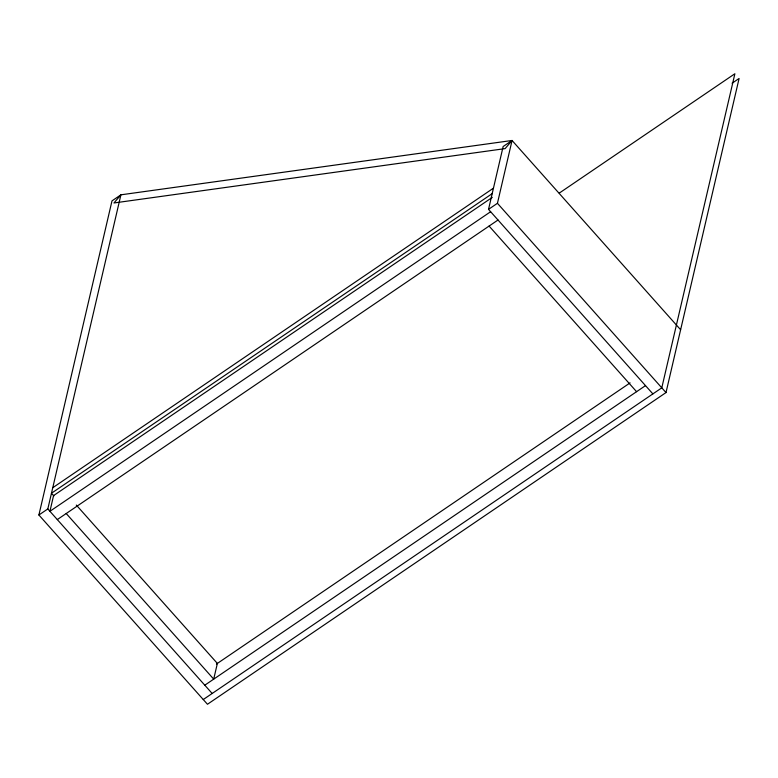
<?xml version="1.0" encoding="UTF-8"?>
<svg xmlns="http://www.w3.org/2000/svg" width="778" height="778" viewBox="0 0 778 778"><rect width="100%" height="100%" fill="white"/><g stroke="black" fill="none" stroke-linecap="round" stroke-linejoin="round"><path stroke-width="1.17" d="M732.079 83.236L739.1 78.461L666.007 392.569L207.463 704.265L38.9 514.997L111.993 200.88L120.911 194.821L512.06 140.478L680.624 329.755M38.9 514.997L47.818 508.938L120.911 194.821L113.977 202.97L505.116 148.617L512.06 140.478L497.434 203.301L488.526 209.36L652.878 393.901M488.526 209.36L503.142 146.536L512.06 140.478M52.748 487.728L493.456 188.159M492.173 193.654L51.474 493.233L53.886 495.946M492.279 197.388L53.575 495.596L49.918 511.302L490.626 211.723M57.3 519.578L498.008 220.009M559.294 193.09L734.889 73.735L661.786 387.843L203.252 699.539M216.478 664.033L630.083 382.883M204.799 685.194L645.497 385.625M497.434 203.301L666.007 392.569M489.09 226.067L636.579 391.684M76.312 505.058L217.363 663.43L213.707 679.136L66.218 513.519M47.818 508.938L212.17 693.48"/></g></svg>
